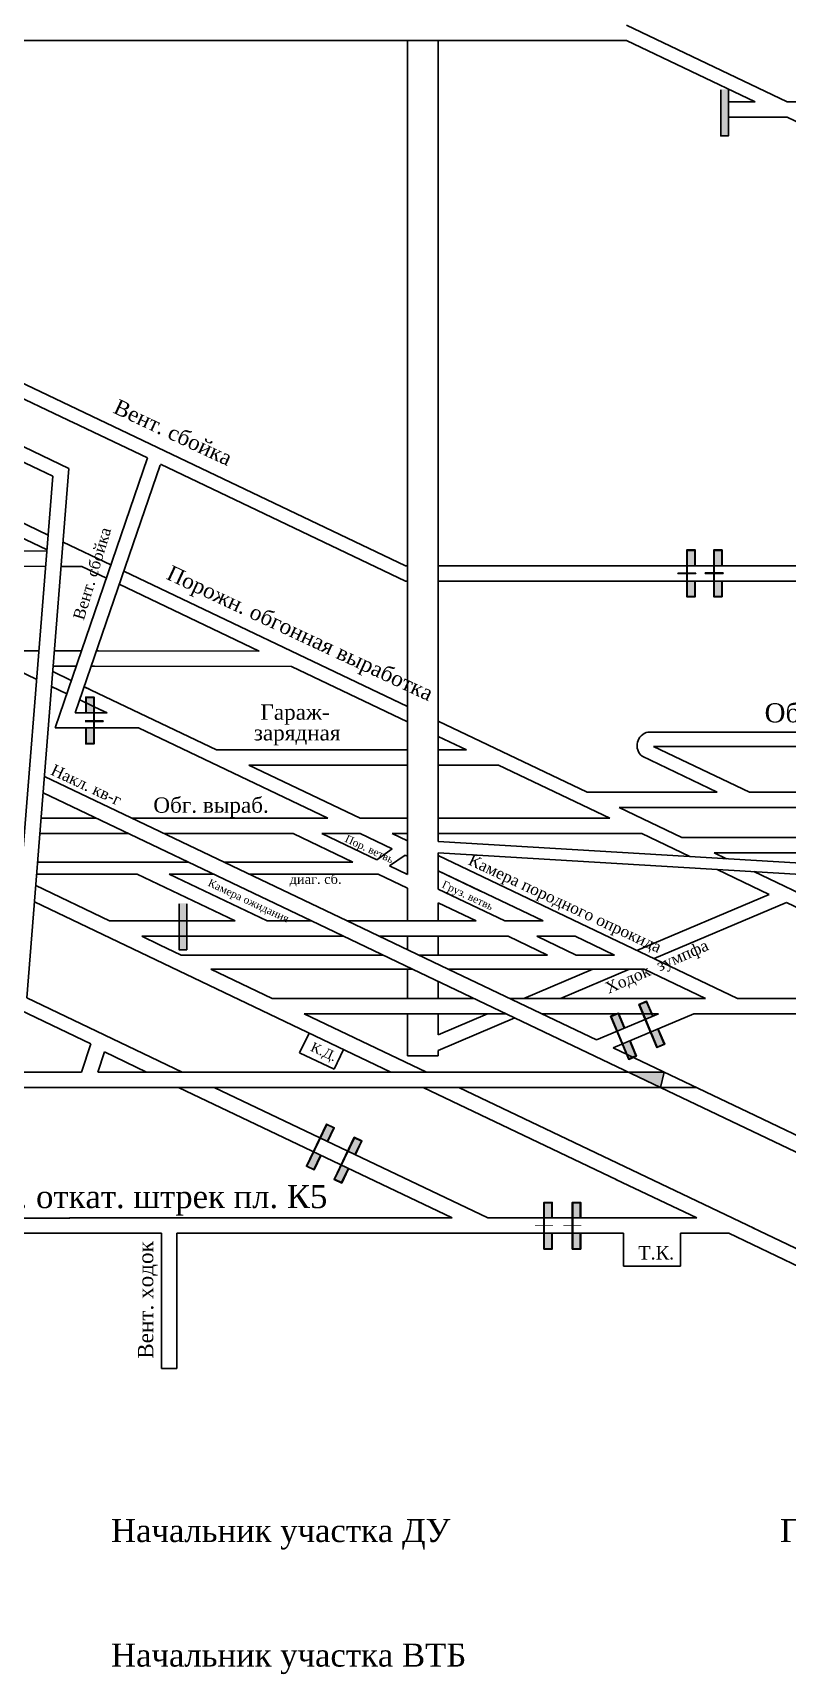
# Model space of a CAD drawing. Header units: millimetres. Extents: x -1074 to 155, y -349 to 354.
# Drawn here: x -532.3 to -335.4, y -349.4 to 78.9 of the extents above; entities that cross this region are included whole.
import ezdxf

# ---------------------------------------------------------------- set-up
doc = ezdxf.new("R2010")
doc.units = ezdxf.units.MM
doc.layers.add('Двери', color=7, linetype='Continuous')
doc.layers.add('Перемычки', color=7, linetype='Continuous')
doc.styles.get("Standard").update_dxf_attribs({"font": 'TIMES.TTF', "height": 10})

msp = doc.modelspace()

# ---------------------------------------------------------------- hatches: boundary and pattern name
for points in [[(-367.56, -192.29), (-376.85, -192.29), (-368.46, -196.29)], [(-401.26, -232.31), (-401.26, -232.46), (-398.94, -232.46), (-398.94, -232.31)], [(-396.58, -232.46), (-396.58, -232.31), (-398.84, -232.31), (-398.84, -232.46)], [(-393.85, -232.31), (-393.85, -232.46), (-391.53, -232.46), (-391.53, -232.31)], [(-389.17, -232.46), (-389.17, -232.31), (-391.43, -232.31), (-391.43, -232.46)]]:
    msp.add_hatch(color=256).paths.add_polyline_path(points)
at = {"layer": 'Двери'}
h = msp.add_hatch(color=256, dxfattribs=at)
h.paths.add_polyline_path([(-359.41, -60.15), (-359.41, -56.05), (-361.61, -56.05), (-361.61, -60.15), (-361.51, -60.15), (-361.51, -56.15), (-359.51, -56.15), (-359.51, -60.15)])
h.paths.add_polyline_path([(-361.51, -64.15), (-361.51, -60.15), (-361.61, -60.15), (-361.61, -64.15)])
h.paths.add_polyline_path([(-359.41, -68.25), (-359.41, -64.15), (-359.51, -64.15), (-359.51, -68.15), (-361.51, -68.15), (-361.51, -64.15), (-361.61, -64.15), (-361.61, -68.25)])
h = msp.add_hatch(color=3, dxfattribs=at)
h.paths.add_polyline_path([(-359.51, -56.15), (-361.51, -56.15), (-361.51, -60.15), (-359.51, -60.15)])
h.paths.add_polyline_path([(-361.51, -68.15), (-359.51, -68.15), (-359.51, -64.15), (-361.51, -64.15)])
h = msp.add_hatch(color=256, dxfattribs=at)
h.paths.add_polyline_path([(-352.39, -60.15), (-352.39, -56.05), (-354.59, -56.05), (-354.59, -60.15), (-354.49, -60.15), (-354.49, -56.15), (-352.49, -56.15), (-352.49, -60.15)])
h.paths.add_polyline_path([(-354.49, -64.15), (-354.49, -60.15), (-354.59, -60.15), (-354.59, -64.15)])
h.paths.add_polyline_path([(-352.39, -68.25), (-352.39, -64.15), (-352.49, -64.15), (-352.49, -68.15), (-354.49, -68.15), (-354.49, -64.15), (-354.59, -64.15), (-354.59, -68.25)])
h = msp.add_hatch(color=3, dxfattribs=at)
h.paths.add_polyline_path([(-352.49, -56.15), (-354.49, -56.15), (-354.49, -60.15), (-352.49, -60.15)])
h.paths.add_polyline_path([(-354.49, -68.15), (-352.49, -68.15), (-352.49, -64.15), (-354.49, -64.15)])
h = msp.add_hatch(color=256, dxfattribs=at)
h.paths.add_polyline_path([(-518.53, -102.55), (-518.53, -106.65), (-516.33, -106.65), (-516.33, -102.55), (-516.43, -102.55), (-516.43, -106.55), (-518.43, -106.55), (-518.43, -102.55)])
h.paths.add_polyline_path([(-516.43, -98.55), (-516.43, -102.55), (-516.33, -102.55), (-516.33, -98.55)])
h.paths.add_polyline_path([(-518.53, -94.45), (-518.53, -98.55), (-518.43, -98.55), (-518.43, -94.55), (-516.43, -94.55), (-516.43, -98.55), (-516.33, -98.55), (-516.33, -94.45)])
h = msp.add_hatch(color=3, dxfattribs=at)
h.paths.add_polyline_path([(-518.43, -106.55), (-516.43, -106.55), (-516.43, -102.55), (-518.43, -102.55)])
h.paths.add_polyline_path([(-516.43, -94.55), (-518.43, -94.55), (-518.43, -98.55), (-516.43, -98.55)])
h = msp.add_hatch(color=256, dxfattribs=at)
h.paths.add_polyline_path([(-492.06, -160.45), (-492.06, -156.35), (-492.16, -156.35), (-492.16, -160.35), (-494.16, -160.35), (-494.16, -156.35), (-494.26, -156.35), (-494.26, -160.45)])
h.paths.add_polyline_path([(-492.16, -156.35), (-492.06, -156.35), (-492.06, -148.25), (-494.26, -148.25), (-494.26, -156.35), (-494.16, -156.35), (-494.16, -148.35), (-492.16, -148.35)])
h = msp.add_hatch(color=3, dxfattribs=at)
h.paths.add_polyline_path([(-494.16, -160.35), (-492.16, -160.35), (-492.16, -156.35), (-494.16, -156.35)])
h.paths.add_polyline_path([(-492.16, -152.35), (-494.16, -152.35), (-494.16, -156.35), (-492.16, -156.35)])
h.paths.add_polyline_path([(-492.16, -152.35), (-492.16, -148.35), (-494.16, -148.35), (-494.16, -152.35)])
h = msp.add_hatch(color=256, dxfattribs=at)
h.paths.add_polyline_path([(-370.52, -177.57), (-372.1, -173.79), (-374.13, -174.64), (-372.54, -178.42), (-372.45, -178.38), (-374, -174.69), (-372.16, -173.92), (-370.61, -177.61)])
h.paths.add_polyline_path([(-370.9, -182.07), (-372.45, -178.38), (-372.54, -178.42), (-371, -182.11)])
h.paths.add_polyline_path([(-367.38, -185.04), (-368.97, -181.26), (-369.06, -181.29), (-367.51, -184.98), (-369.35, -185.76), (-370.9, -182.07), (-371, -182.11), (-369.41, -185.89)])
h = msp.add_hatch(color=3, dxfattribs=at)
h.paths.add_polyline_path([(-372.16, -173.92), (-374, -174.69), (-372.45, -178.38), (-370.61, -177.61)])
h.paths.add_polyline_path([(-369.35, -185.76), (-367.51, -184.98), (-369.06, -181.29), (-370.9, -182.07)])
h = msp.add_hatch(color=256, dxfattribs=at)
h.paths.add_polyline_path([(-377.89, -180.67), (-379.48, -176.89), (-381.51, -177.74), (-379.92, -181.52), (-379.83, -181.48), (-381.38, -177.79), (-379.53, -177.02), (-377.98, -180.71)])
h.paths.add_polyline_path([(-378.28, -185.17), (-379.83, -181.48), (-379.92, -181.52), (-378.37, -185.21)])
h.paths.add_polyline_path([(-374.75, -188.13), (-376.34, -184.35), (-376.43, -184.39), (-374.89, -188.08), (-376.73, -188.86), (-378.28, -185.17), (-378.37, -185.21), (-376.78, -188.99)])
h = msp.add_hatch(color=3, dxfattribs=at)
h.paths.add_polyline_path([(-379.53, -177.02), (-381.38, -177.79), (-379.83, -181.48), (-377.98, -180.71)])
h.paths.add_polyline_path([(-376.73, -188.86), (-374.89, -188.08), (-376.43, -184.39), (-378.28, -185.17)])
h = msp.add_hatch(color=256, dxfattribs=at)
h.paths.add_polyline_path([(-455.43, -210.51), (-453.66, -206.81), (-455.65, -205.87), (-457.41, -209.57), (-457.32, -209.61), (-455.6, -206), (-453.8, -206.86), (-455.52, -210.47)])
h.paths.add_polyline_path([(-459.05, -213.22), (-457.32, -209.61), (-457.41, -209.57), (-459.14, -213.18)])
h.paths.add_polyline_path([(-458.92, -217.83), (-457.15, -214.12), (-457.24, -214.08), (-458.96, -217.69), (-460.77, -216.83), (-459.05, -213.22), (-459.14, -213.18), (-460.9, -216.88)])
h = msp.add_hatch(color=3, dxfattribs=at)
h.paths.add_polyline_path([(-453.8, -206.86), (-455.6, -206), (-457.32, -209.61), (-455.52, -210.47)])
h.paths.add_polyline_path([(-460.77, -216.83), (-458.96, -217.69), (-457.24, -214.08), (-459.05, -213.22)])
h = msp.add_hatch(color=256, dxfattribs=at)
h.paths.add_polyline_path([(-448.21, -213.96), (-446.44, -210.26), (-448.43, -209.31), (-450.19, -213.01), (-450.1, -213.05), (-448.38, -209.44), (-446.58, -210.3), (-448.3, -213.91)])
h.paths.add_polyline_path([(-451.82, -216.66), (-450.1, -213.05), (-450.19, -213.01), (-451.92, -216.62)])
h.paths.add_polyline_path([(-451.69, -221.27), (-449.93, -217.57), (-450.02, -217.53), (-451.74, -221.14), (-453.55, -220.27), (-451.82, -216.66), (-451.92, -216.62), (-453.68, -220.32)])
h = msp.add_hatch(color=3, dxfattribs=at)
h.paths.add_polyline_path([(-446.58, -210.3), (-448.38, -209.44), (-450.1, -213.05), (-448.3, -213.91)])
h.paths.add_polyline_path([(-453.55, -220.27), (-451.74, -221.14), (-450.02, -217.53), (-451.82, -216.66)])
h = msp.add_hatch(color=256, dxfattribs=at)
h.paths.add_polyline_path([(-396.72, -230.38), (-396.72, -226.28), (-398.92, -226.28), (-398.92, -230.38), (-398.82, -230.38), (-398.82, -226.38), (-396.82, -226.38), (-396.82, -230.38)])
h.paths.add_polyline_path([(-398.82, -234.38), (-398.82, -230.38), (-398.92, -230.38), (-398.92, -234.38)])
h.paths.add_polyline_path([(-396.72, -238.48), (-396.72, -234.38), (-396.82, -234.38), (-396.82, -238.38), (-398.82, -238.38), (-398.82, -234.38), (-398.92, -234.38), (-398.92, -238.48)])
h = msp.add_hatch(color=3, dxfattribs=at)
h.paths.add_polyline_path([(-396.82, -226.38), (-398.82, -226.38), (-398.82, -230.38), (-396.82, -230.38)])
h.paths.add_polyline_path([(-398.82, -238.38), (-396.82, -238.38), (-396.82, -234.38), (-398.82, -234.38)])
h = msp.add_hatch(color=256, dxfattribs=at)
h.paths.add_polyline_path([(-389.31, -230.38), (-389.31, -226.28), (-391.51, -226.28), (-391.51, -230.38), (-391.41, -230.38), (-391.41, -226.38), (-389.41, -226.38), (-389.41, -230.38)])
h.paths.add_polyline_path([(-391.41, -234.38), (-391.41, -230.38), (-391.51, -230.38), (-391.51, -234.38)])
h.paths.add_polyline_path([(-389.31, -238.48), (-389.31, -234.38), (-389.41, -234.38), (-389.41, -238.38), (-391.41, -238.38), (-391.41, -234.38), (-391.51, -234.38), (-391.51, -238.48)])
h = msp.add_hatch(color=3, dxfattribs=at)
h.paths.add_polyline_path([(-389.41, -226.38), (-391.41, -226.38), (-391.41, -230.38), (-389.41, -230.38)])
h.paths.add_polyline_path([(-391.41, -238.38), (-389.41, -238.38), (-389.41, -234.38), (-391.41, -234.38)])
at = {"layer": 'Перемычки'}
h = msp.add_hatch(color=256, dxfattribs=at)
h.paths.add_polyline_path([(-350.64, 51.91), (-350.64, 56.01), (-350.74, 56.01), (-350.74, 52.01), (-352.74, 52.01), (-352.74, 56.01), (-352.84, 56.01), (-352.84, 51.91)])
h.paths.add_polyline_path([(-350.74, 56.01), (-350.64, 56.01), (-350.64, 64.11), (-352.84, 64.11), (-352.84, 56.01), (-352.74, 56.01), (-352.74, 64.01), (-350.74, 64.01)])
h = msp.add_hatch(color=3, dxfattribs=at)
h.paths.add_polyline_path([(-352.74, 52.01), (-350.74, 52.01), (-350.74, 56.01), (-352.74, 56.01)])
h.paths.add_polyline_path([(-350.74, 60.01), (-352.74, 60.01), (-352.74, 56.01), (-350.74, 56.01)])
h.paths.add_polyline_path([(-350.74, 60.01), (-350.74, 64.01), (-352.74, 64.01), (-352.74, 60.01)])

# ---------------------------------------------------------------- linework, layer by layer
for p, q in [((-377.34, 80.89), (-335.41, 60.89)), ((-377.34, 76.89), (-544.56, 76.89)), ((-434.56, 76.89), (-434.56, -140.72)), ((-426.56, 76.89), (-426.56, -132.09)), ((-377.34, 76.89), (-343.79, 60.89)), ((-343.79, 60.89), (-350.67, 60.89)), ((-202.56, 60.89), (-335.41, 60.89)), ((-335.41, 56.89), (-350.74, 56.89)), ((-335.41, 56.89), (-320.12, 49.6)), ((-544.56, -7.94), (-435.08, -60.15)), ((-544.56, -11.94), (-521.31, -23.03)), ((-570.37, -16.19), (-527.1, -36.82)), ((-566.78, -13.84), (-522.92, -34.76)), ((-521.97, -22.71), (-502.4, -32.04)), ((-850.38, -26.03), (-517.19, -184.93)), ((-526.53, -102.48), (-502.4, -32.04)), ((-521.26, -98.56), (-499.13, -33.95)), ((-498.98, -33.68), (-435.08, -64.15)), ((-537.78, -171.11), (-527.1, -36.82)), ((-533.92, -172.95), (-522.92, -34.76)), ((-544.56, -44.4), (-528.32, -52.15)), ((-544.56, -48.4), (-528.63, -56)), ((-524.45, -53.99), (-511.96, -59.95)), ((-544.56, -56.31), (-528.65, -56.32)), ((-544.56, -60.31), (-528.97, -60.32)), ((-524.96, -60.32), (-519.57, -60.32)), ((-519.57, -60.32), (-513.14, -63.38)), ((-508.59, -61.56), (-434.56, -96.86)), ((-435.08, -60.15), (-434.56, -60.15)), ((-435.08, -64.15), (-434.56, -64.15)), ((-426.56, -60.15), (-316.3, -60.15)), ((-426.56, -64.15), (-316.3, -64.15)), ((-509.76, -65), (-473.24, -82.42)), ((-544.56, -83.49), (-531.32, -89.81)), ((-538.44, -82.41), (-530.73, -82.41)), ((-526.71, -82.41), (-519.66, -82.41)), ((-515.73, -82.41), (-473.24, -82.42)), ((-515.73, -82.41), (-515.22, -82.41)), ((-527.14, -87.8), (-522.3, -90.11)), ((-527.03, -86.41), (-521.03, -86.41)), ((-517.1, -86.41), (-464.85, -86.42)), ((-517.1, -86.41), (-516.24, -86.41)), ((-464.85, -86.42), (-434.56, -100.86)), ((-527.45, -91.65), (-523.47, -93.55)), ((-518.92, -91.72), (-484.37, -108.2)), ((-518.92, -91.72), (-517.73, -92.29)), ((-442.34, -93.15), (-434.56, -96.86)), ((-520.1, -95.16), (-514.13, -98)), ((-515.22, -97.48), (-512.97, -98.56)), ((-504.75, -102.48), (-526.53, -102.48)), ((-521.26, -98.56), (-512.97, -98.56)), ((-504.75, -102.48), (-455.29, -126.06)), ((-426.56, -100.68), (-387.64, -119.24)), ((-426.56, -104.68), (-419.16, -108.21)), ((-371.77, -103.56), (-288.55, -103.57)), ((-484.37, -108.2), (-434.56, -108.2)), ((-426.56, -108.2), (-419.16, -108.21)), ((-373.3, -109.88), (-353.66, -119.24)), ((-370.32, -107.3), (-287.15, -107.31)), ((-370.32, -107.3), (-345.27, -119.24)), ((-529.32, -115.15), (-450.28, -152.84)), ((-475.98, -112.2), (-434.56, -112.2)), ((-475.98, -112.2), (-446.9, -126.06)), ((-426.56, -112.2), (-410.77, -112.21)), ((-410.77, -112.21), (-381.71, -126.07)), ((-529.66, -119.42), (-459.58, -152.84)), ((-387.64, -119.24), (-376.74, -119.24)), ((-387.64, -119.24), (-353.66, -119.24)), ((-345.27, -119.24), (-262.1, -119.26)), ((-345.27, -119.24), (-295.08, -119.25)), ((-379.25, -123.24), (-329.09, -123.25)), ((-379.25, -123.24), (-366.6, -123.24)), ((-379.25, -123.24), (-362.87, -131.05)), ((-530.19, -126.06), (-515.72, -126.06)), ((-506.43, -126.06), (-455.29, -126.06)), ((-446.9, -126.06), (-434.56, -126.07)), ((-426.56, -126.07), (-381.71, -126.07)), ((-530.5, -130.06), (-507.34, -130.06)), ((-498.04, -130.06), (-464.37, -130.06)), ((-464.37, -130.06), (-448.83, -137.48)), ((-456.9, -130.06), (-442.52, -136.92)), ((-456.9, -130.06), (-446.9, -130.06)), ((-446.9, -130.06), (-438.51, -134.07)), ((-438.51, -130.07), (-434.56, -131.95)), ((-438.51, -130.07), (-434.56, -130.07)), ((-426.56, -130.07), (-373.32, -130.07)), ((-426.56, -132.09), (-322.64, -138.33)), ((-373.32, -130.07), (-360.8, -136.04)), ((-362.87, -131.05), (-330.63, -131.05)), ((-442.52, -136.92), (-438.51, -134.07)), ((-439.19, -138.51), (-435.18, -135.66)), ((-435.18, -135.66), (-434.56, -135.95)), ((-426.56, -135.05), (-315.55, -141.71)), ((-426.56, -135.05), (-426.56, -144.53)), ((-426.56, -135.77), (-348.34, -173.07)), ((-354.48, -135.05), (-351.21, -136.61)), ((-354.48, -135.05), (-329.5, -135.05)), ((-531.35, -140.64), (-505.1, -140.64)), ((-531.09, -137.47), (-491.79, -137.47)), ((-505.1, -140.64), (-479.52, -152.84)), ((-496.71, -140.64), (-471.13, -152.84)), ((-496.71, -140.64), (-485.15, -140.64)), ((-482.5, -137.47), (-466.59, -137.48)), ((-475.86, -140.64), (-442.19, -140.64)), ((-466.59, -137.48), (-448.83, -137.48)), ((-442.19, -140.64), (-434.56, -144.28)), ((-439.19, -138.51), (-434.56, -140.72)), ((-426.56, -139.77), (-413.93, -145.79)), ((-426.56, -139.77), (-415.45, -145.07)), ((-353.72, -139.42), (-340.11, -145.91)), ((-344.13, -139.99), (-319.85, -151.57)), ((-531.58, -143.63), (-512.29, -152.84)), ((-434.56, -144.28), (-434.56, -152.84)), ((-426.56, -144.53), (-409.14, -152.84)), ((-531.92, -147.9), (-438.85, -192.29)), ((-426.56, -148.1), (-416.61, -152.84)), ((-426.56, -148.1), (-426.56, -152.49)), ((-413.93, -145.79), (-399.14, -152.84)), ((-374.62, -160.54), (-340.11, -145.91)), ((-370.11, -162.69), (-335.6, -148.06)), ((-335.6, -148.06), (-300.78, -164.66)), ((-512.29, -152.84), (-479.52, -152.84)), ((-471.13, -152.84), (-459.58, -152.84)), ((-459.58, -152.84), (-433.2, -165.42)), ((-450.28, -152.84), (-416.61, -152.84)), ((-450.28, -152.84), (-447.73, -152.84)), ((-450.28, -152.84), (-423.91, -165.42)), ((-426.56, -152.49), (-426.56, -152.84)), ((-409.14, -152.84), (-399.14, -152.84)), ((-503.9, -156.84), (-471.13, -156.84)), ((-503.9, -156.84), (-499.23, -159.06)), ((-471.13, -156.84), (-451.19, -156.84)), ((-441.89, -156.84), (-408.23, -156.84)), ((-441.89, -156.84), (-439.34, -156.84)), ((-434.56, -156.84), (-434.56, -160.34)), ((-426.56, -156.84), (-426.56, -161.74)), ((-408.23, -156.84), (-397.95, -161.74)), ((-400.76, -156.84), (-390.48, -161.74)), ((-400.76, -156.84), (-390.75, -156.84)), ((-390.75, -156.84), (-386.09, -159.07)), ((-499.23, -159.06), (-493.62, -161.74)), ((-493.62, -161.74), (-460.86, -161.74)), ((-460.86, -161.74), (-440.91, -161.74)), ((-441.89, -161.74), (-440.91, -161.74)), ((-431.62, -161.74), (-397.95, -161.74)), ((-390.48, -161.74), (-380.48, -161.75)), ((-386.09, -159.07), (-380.48, -161.75)), ((-485.91, -165.42), (-439.34, -165.42)), ((-485.91, -165.42), (-469.88, -173.06)), ((-441.89, -165.42), (-433.2, -165.42)), ((-434.56, -165.42), (-434.56, -173.07)), ((-433.2, -165.42), (-368.46, -196.29)), ((-423.91, -165.42), (-390.47, -181.37)), ((-423.91, -165.42), (-372.77, -165.42)), ((-404.18, -173.07), (-386.14, -165.42)), ((-394.6, -173.07), (-376.56, -165.42)), ((-372.77, -165.42), (-356.73, -173.07)), ((-426.56, -168.58), (-426.56, -173.07)), ((-533.92, -172.95), (-493.36, -192.29)), ((-469.88, -173.06), (-417.16, -173.07)), ((-407.87, -173.07), (-356.73, -173.07)), ((-379.45, -173.07), (-379.45, -173.07)), ((-348.34, -173.07), (-302.48, -173.07)), ((-461.49, -177.06), (-408.78, -177.07)), ((-461.49, -177.06), (-429.56, -192.29)), ((-434.56, -177.07), (-434.56, -188.04)), ((-426.56, -177.07), (-426.56, -182.55)), ((-426.56, -182.55), (-413.62, -177.07)), ((-426.56, -186.62), (-406.54, -178.13)), ((-399.48, -177.07), (-390.47, -177.07)), ((-390.47, -177.07), (-369.03, -177.07)), ((-385.15, -183.9), (-369.03, -177.07)), ((-380.81, -185.97), (-359.81, -177.07)), ((-359.81, -177.07), (-301.31, -177.07)), ((-460.24, -182.09), (-462.7, -187.3)), ((-390.47, -181.37), (-385.15, -183.9)), ((-519.62, -192.29), (-517.19, -184.93)), ((-515.4, -192.29), (-513.67, -187.04)), ((-513.67, -187.04), (-502.66, -192.29)), ((-462.7, -187.3), (-453.69, -191.55)), ((-453.69, -191.55), (-451.25, -186.38)), ((-434.56, -188.04), (-434.56, -188.04)), ((-434.56, -188.04), (-426.56, -188.04)), ((-426.56, -186.62), (-426.56, -188.04)), ((-380.81, -185.97), (-343.8, -203.63)), ((-713.9, -192.29), (-519.62, -192.29)), ((-679.61, -192.29), (-531.76, -192.29)), ((-515.4, -192.29), (-367.56, -192.29)), ((-367.56, -192.29), (-368.46, -196.29)), ((-649.18, -196.29), (-523.38, -196.29)), ((-532.17, -196.29), (-359.17, -196.29)), ((-494.27, -196.29), (-422.84, -230.36)), ((-484.98, -196.29), (-413.54, -230.36)), ((-430.46, -196.29), (-379.86, -220.43)), ((-421.17, -196.29), (-343.9, -233.14)), ((-368.46, -196.29), (-291.7, -232.9)), ((-343.74, -203.65), (-316.06, -216.86)), ((-380.1, -220.31), (-359.03, -230.36)), ((-577.75, -230.36), (-522.66, -230.39)), ((-522.73, -230.36), (-494.79, -230.36)), ((-494.79, -230.36), (-422.84, -230.36)), ((-413.54, -230.36), (-359.03, -230.36)), ((-568.39, -234.36), (-499.08, -234.36)), ((-499.08, -234.36), (-498.79, -234.36)), ((-498.79, -234.36), (-498.79, -269.66)), ((-494.79, -234.36), (-494.79, -269.66)), ((-494.79, -234.36), (-407.15, -234.36)), ((-408.6, -234.36), (-385.38, -234.36)), ((-385.34, -234.36), (-378.14, -234.36)), ((-378.14, -242.96), (-378.14, -234.36)), ((-363.23, -234.36), (-363.23, -242.96)), ((-363.23, -234.36), (-350.64, -234.36)), ((-350.64, -234.36), (-185.84, -312.96)), ((-344.58, -232.82), (-322, -243.59)), ((-363.23, -242.96), (-378.14, -242.96)), ((-494.79, -269.66), (-498.79, -269.66))]:
    msp.add_line(p, q)
msp.add_arc((-370.95, -107.1), 3.64, 102.9257, 229.8042)
at = {"layer": 'Двери'}
for p, q in [((-363.93, -62.09), (-359.25, -62.09)), ((-363.93, -62.09), (-363.93, -62.23)), ((-363.93, -62.23), (-359.25, -62.23)), ((-359.25, -62.09), (-359.25, -62.23)), ((-356.79, -62.02), (-356.79, -62.17)), ((-356.79, -62.02), (-352.11, -62.02)), ((-356.78, -62.17), (-352.11, -62.17)), ((-352.11, -62.02), (-352.11, -62.17)), ((-528.17, -100.67), (-528.17, -100.81)), ((-518.64, -100.67), (-513.96, -100.67)), ((-518.64, -100.81), (-513.96, -100.81)), ((-513.96, -100.67), (-513.96, -100.81))]:
    msp.add_line(p, q, dxfattribs=at)
for points in [[(-359.41, -64.15), (-359.41, -68.25), (-361.61, -68.25), (-361.61, -56.05), (-359.41, -56.05), (-359.41, -60.15)], [(-359.51, -64.15), (-359.51, -68.15), (-361.51, -68.15), (-361.51, -56.15), (-359.51, -56.15), (-359.51, -60.15)], [(-352.39, -64.15), (-352.39, -68.25), (-354.59, -68.25), (-354.59, -56.05), (-352.39, -56.05), (-352.39, -60.15)], [(-352.49, -64.15), (-352.49, -68.15), (-354.49, -68.15), (-354.49, -56.15), (-352.49, -56.15), (-352.49, -60.15)], [(-518.53, -98.55), (-518.53, -94.45), (-516.33, -94.45), (-516.33, -106.65), (-518.53, -106.65), (-518.53, -102.55)], [(-518.43, -98.55), (-518.43, -94.55), (-516.43, -94.55), (-516.43, -106.55), (-518.43, -106.55), (-518.43, -102.55)], [(-492.16, -148.35), (-492.16, -160.35), (-494.16, -160.35), (-494.16, -148.35)], [(-368.97, -181.26), (-367.38, -185.04), (-369.41, -185.89), (-374.13, -174.64), (-372.1, -173.79), (-370.52, -177.57)], [(-369.06, -181.29), (-367.51, -184.98), (-369.35, -185.76), (-374, -174.69), (-372.16, -173.92), (-370.61, -177.61)], [(-376.34, -184.35), (-374.75, -188.13), (-376.78, -188.99), (-381.51, -177.74), (-379.48, -176.89), (-377.89, -180.67)], [(-376.43, -184.39), (-374.89, -188.08), (-376.73, -188.86), (-381.38, -177.79), (-379.53, -177.02), (-377.98, -180.71)], [(-457.15, -214.12), (-458.92, -217.83), (-460.9, -216.88), (-455.65, -205.87), (-453.66, -206.81), (-455.43, -210.51)], [(-457.24, -214.08), (-458.96, -217.69), (-460.77, -216.83), (-455.6, -206), (-453.8, -206.86), (-455.52, -210.47)], [(-449.93, -217.57), (-451.69, -221.27), (-453.68, -220.32), (-448.43, -209.31), (-446.44, -210.26), (-448.21, -213.96)], [(-450.02, -217.53), (-451.74, -221.14), (-453.55, -220.27), (-448.38, -209.44), (-446.58, -210.3), (-448.3, -213.91)], [(-396.72, -234.38), (-396.72, -238.48), (-398.92, -238.48), (-398.92, -226.28), (-396.72, -226.28), (-396.72, -230.38)], [(-396.82, -234.38), (-396.82, -238.38), (-398.82, -238.38), (-398.82, -226.38), (-396.82, -226.38), (-396.82, -230.38)], [(-389.31, -234.38), (-389.31, -238.48), (-391.51, -238.48), (-391.51, -226.28), (-389.31, -226.28), (-389.31, -230.38)], [(-389.41, -234.38), (-389.41, -238.38), (-391.41, -238.38), (-391.41, -226.38), (-389.41, -226.38), (-389.41, -230.38)]]:
    msp.add_lwpolyline(points, dxfattribs=at)
at = {"layer": 'Перемычки'}
msp.add_lwpolyline([(-350.74, 64.01), (-350.74, 52.01), (-352.74, 52.01), (-352.74, 64.01)], dxfattribs=at)

# ---------------------------------------------------------------- texts
for s, height, rotation, p in [('Вент. сбойка', 4, 335, (-511.64, -20.15)), ('Вент. сбойка', 3, 73.1598, (-519.06, -74.56)), ('Порожн. обгонная выработка', 4, 335, (-497.77, -63.51)), ('Камера породного опрокида', 3, 335, (-418.93, -138.01)), ('К.Д.', 2.5, 335.6726, (-460.07, -186.66)), ('Вент. ходок', 4, 90, (-500.9, -267.09))]:
    msp.add_text(s, height=height, rotation=rotation).set_placement(p)
for s, height, p in [('Гараж-', 4, (-472.91, -100.36)), ('Обходная', 5, (-341.31, -101.04)), ('зарядная', 4, (-474.66, -105.75)), ('Обг. выраб.', 4, (-500.88, -124.62)), ('диаг. сб.', 2.5, (-465.33, -143.18)), ('Магистр. откат. штрек пл. К5', 6, (-569.19, -227.78)), ('Т.К.', 3.5, (-374.31, -241.2)), ('Начальник участка ДУ                                      Г. Н. Голуб', 6, (-511.93, -314.92)), ('Начальник участка ВТБ                                      В. Н. Молодоженя', 6, (-511.93, -347.42))]:
    msp.add_text(s, height=height).set_placement(p)
at = {"color": 7}
for s, height, rotation, p in [('Накл. кв-г', 3, 335, (-527.94, -114.53)), ('Пор. ветвь', 2, 335, (-451.07, -132.1)), ('Камера ожидания', 2, 335, (-486.82, -143.61)), ('Груз. ветвь', 2, 335, (-425.74, -144.03)), ('Ходок  зумпфа', 3, 23.6446, (-382.07, -171.89))]:
    msp.add_text(s, height=height, rotation=rotation, dxfattribs=at).set_placement(p)

doc.saveas('drawing.dxf')
